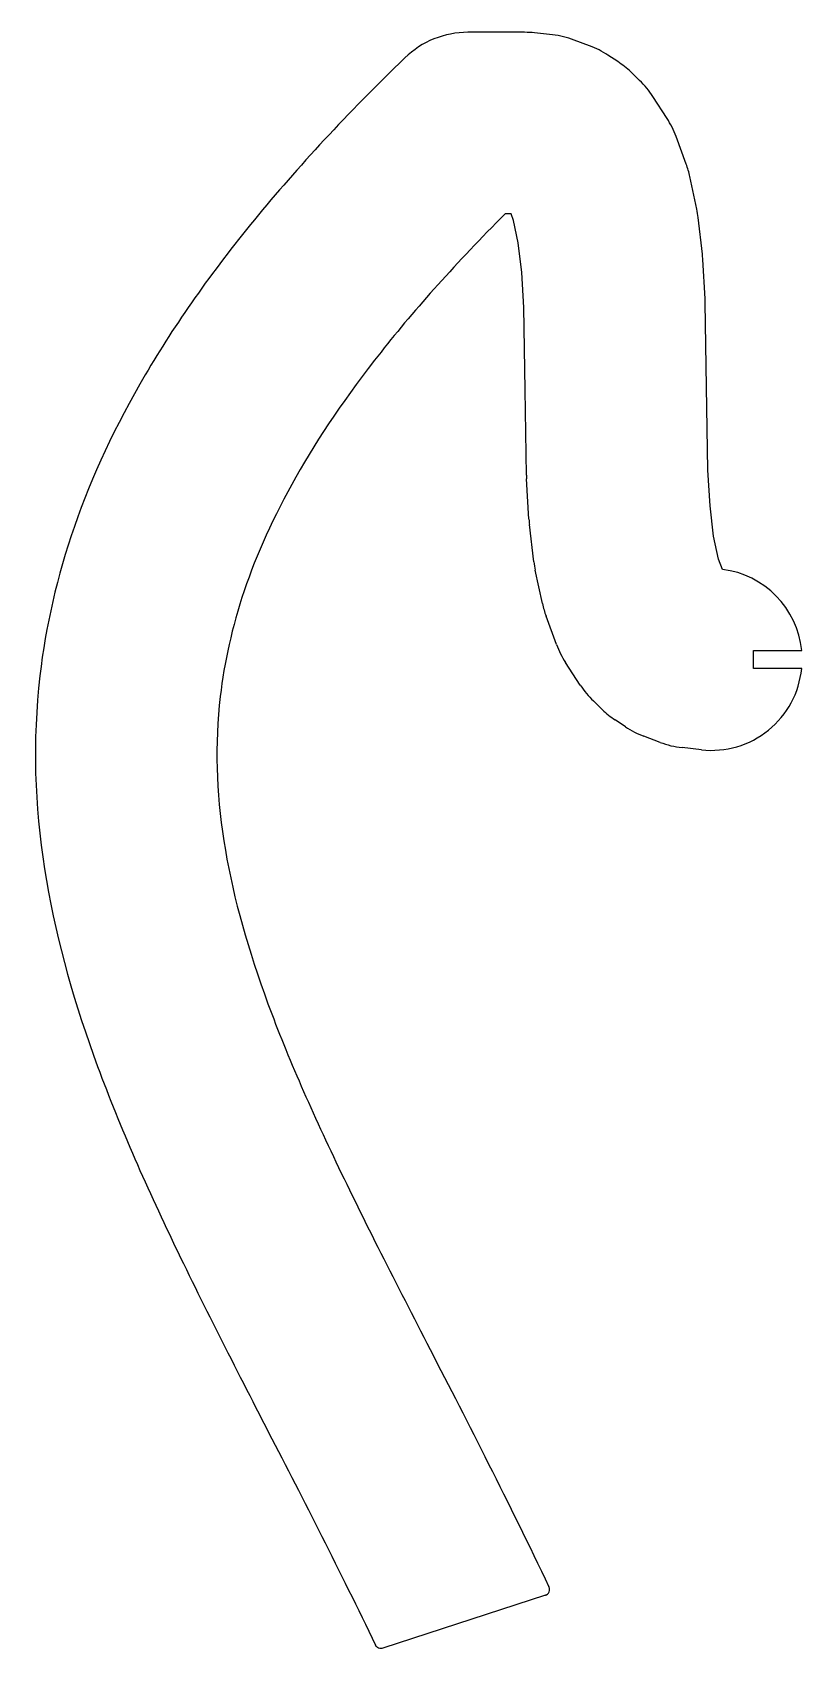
# Model space of a CAD drawing. Header units: millimetres. Extents: x -156 to -29, y -158 to 109.
import ezdxf

# ---------------------------------------------------------------- set-up
doc = ezdxf.new("R2010")
doc.units = ezdxf.units.MM
doc.layers.add('Shape2DView037', color=7, linetype='CONTINUOUS')

msp = doc.modelspace()

# ---------------------------------------------------------------- linework, layer by layer
at = {"layer": 'Shape2DView037'}
for p, q in [((-74.8668, 108.636), (-84.222, 108.636)), ((-70.258, 108.219), (-73.2238, 108.545)), ((-64.117, 106.416), (-66.6629, 107.365)), ((-59.4428, 103.791), (-61.0942, 104.88)), ((-55.8593, 100.691), (-57.3068, 102.083)), ((-51.3269, 94.4196), (-53.6647, 98.0306)), ((-48.1555, 86.8665), (-49.8411, 91.4474)), ((-46.4165, 79.4043), (-47.5584, 84.7952)), ((-77.0934, 78.6357), (-78.0864, 78.6357)), ((-76.6833, 77.5212), (-77.0934, 78.6357)), ((-75.9088, 73.8647), (-76.6833, 77.5212)), ((-45.4856, 71.9983), (-46.1926, 78.0396)), ((-75.333, 68.9451), (-75.9088, 73.8647)), ((-45.0284, 64.596), (-45.4093, 71.1279)), ((-74.9961, 63.168), (-75.333, 68.9451)), ((-74.7827, 49.5902), (-74.9961, 63.168)), ((-44.7864, 50.0632), (-45.0048, 63.9584)), ((-74.5582, 35.4899), (-74.7826, 49.5871)), ((-44.5671, 36.2913), (-44.7864, 50.0632)), ((-74.1403, 28.1899), (-74.5339, 34.843)), ((-44.2188, 30.4024), (-44.5671, 36.2913)), ((-43.6216, 25.3639), (-44.2188, 30.4024)), ((-73.3311, 21.1412), (-74.0623, 27.3103)), ((-42.8128, 21.584), (-43.6216, 25.3639)), ((-42.185, 19.8898), (-42.8128, 21.584)), ((-71.9222, 14.2481), (-73.1033, 19.7679)), ((-69.5758, 7.46915), (-71.3195, 12.1745)), ((-37.0231, 6.5), (-29.0752, 6.5)), ((-37.0231, 3.5), (-37.0231, 6.5)), ((-65.673, 0.78793), (-68.0917, 4.51353)), ((-29.0752, 3.5), (-37.0231, 3.5)), ((-62.0047, -3.28706), (-63.5024, -1.84331)), ((-58.1949, -6.11299), (-59.9035, -4.97614)), ((-52.4631, -8.68341), (-55.176, -7.66088)), ((-45.6573, -9.90817), (-48.83, -9.55547)), ((-71.4337, -149.6), (-98.286, -158.358))]:
    msp.add_line(p, q, dxfattribs=at)
for centre, start_param, end_param in [((-84.222, 93.6357), 3.14159, 3.90986), ((-74.8668, 93.6357), 3.03184, 3.14159), ((-71.901, 93.3089), 2.78487, 3.03184), ((-69.3551, 92.3601), 2.55836, 2.78487), ((-67.7037, 91.2705), 2.37577, 2.55836), ((-66.2562, 89.8786), 2.14535, 2.37577), ((-63.9184, 86.2676), 1.92337, 2.14535), ((-62.2328, 81.6868), 1.77953, 1.92337), ((-61.0909, 76.2959), 1.6873, 1.77953), ((-60.3839, 70.2546), 1.62905, 1.6873), ((-60.0029, 63.7227), 1.58651, 1.62905), ((-59.7845, 49.8259), 4.7281, 4.72831), ((-59.5601, 35.7287), 4.72831, 4.77148), ((-59.1665, 29.0757), 4.77148, 4.83035), ((-58.4354, 22.9066), 4.83035, 4.92319), ((-44, 5), 1.67096, 3.02029), ((-57.2542, 17.3867), 4.92319, 5.06728), ((-55.5106, 12.6814), 5.06728, 5.28821), ((-44, 5), 6.17247, 1.47063), ((-53.0918, 8.95582), 5.28821, 5.51611), ((-51.5942, 7.51207), 5.51611, 5.69608), ((-49.8856, 6.37522), 5.69608, 5.92274), ((-47.1727, 5.35269), 5.92274, 6.17247)]:
    msp.add_ellipse(centre, major_axis=(0, -15), ratio=1, start_param=start_param, end_param=end_param, dxfattribs=at)
for points, knots in [([(-94.6454, 104.422), (-104.137, 95.2503), (-112.388, 86.3703), (-119.508, 77.6767), (-126.628, 68.9835), (-132.618, 60.4742), (-137.558, 52.0529), (-142.497, 43.6337), (-146.384, 35.2982), (-149.266, 27.0075), (-152.149, 18.7193), (-154.022, 10.4781), (-154.965, 2.32361)], [0, 0, 0, 0, 0.0655217, 0.0655217, 0.0655217, 0.131043, 0.131043, 0.131043, 0.196565, 0.196565, 0.196565, 0.262087, 0.262087, 0.262087, 0.262087]), ([(-94.6454, 104.422), (-104.137, 95.2503), (-112.388, 86.3703), (-119.508, 77.6767), (-126.628, 68.9835), (-132.618, 60.4742), (-137.558, 52.0529), (-142.497, 43.6337), (-146.384, 35.2982), (-149.266, 27.0075), (-152.149, 18.7193), (-154.022, 10.4781), (-154.965, 2.32361)], [0, 0, 0, 0, 0.0655217, 0.0655217, 0.0655217, 0.131043, 0.131043, 0.131043, 0.196565, 0.196565, 0.196565, 0.262087, 0.262087, 0.262087, 0.262087]), ([(-78.0864, 78.6357), (-86.0799, 70.6448), (-92.8769, 63.048), (-98.5968, 55.8129), (-104.318, 48.5774), (-108.961, 41.706), (-112.673, 35.1545), (-116.386, 28.6013), (-119.171, 22.3713), (-121.199, 16.3691), (-123.226, 10.3646), (-124.501, 4.58564), (-125.165, -1.12941)], [0.0109404, 0.0109404, 0.0109404, 0.0109404, 0.0737271, 0.0737271, 0.0737271, 0.136514, 0.136514, 0.136514, 0.1993, 0.1993, 0.1993, 0.262087, 0.262087, 0.262087, 0.262087]), ([(-78.0864, 78.6357), (-86.0799, 70.6448), (-92.8769, 63.048), (-98.5968, 55.8129), (-104.318, 48.5774), (-108.961, 41.706), (-112.673, 35.1545), (-116.386, 28.6013), (-119.171, 22.3713), (-121.199, 16.3691), (-123.226, 10.3646), (-124.501, 4.58564), (-125.165, -1.12941)], [0.0109404, 0.0109404, 0.0109404, 0.0109404, 0.0737271, 0.0737271, 0.0737271, 0.136514, 0.136514, 0.136514, 0.1993, 0.1993, 0.1993, 0.262087, 0.262087, 0.262087, 0.262087]), ([(-154.965, 2.32361), (-156.222, -8.49863), (-155.837, -19.1428), (-154.215, -29.5591), (-152.593, -39.9826), (-149.755, -50.1847), (-146.117, -60.339), (-142.476, -70.4956), (-138.033, -80.6162), (-133.111, -90.9345), (-128.187, -101.252), (-122.78, -111.769), (-117.164, -122.699)], [0.262087, 0.262087, 0.262087, 0.262087, 0.349023, 0.349023, 0.349023, 0.435959, 0.435959, 0.435959, 0.522896, 0.522896, 0.522896, 0.609832, 0.609832, 0.609832, 0.609832]), ([(-154.965, 2.32361), (-156.222, -8.49863), (-155.837, -19.1428), (-154.215, -29.5591), (-152.593, -39.9826), (-149.755, -50.1847), (-146.117, -60.339), (-142.476, -70.4956), (-138.033, -80.6162), (-133.111, -90.9345), (-128.187, -101.252), (-122.78, -111.769), (-117.164, -122.699)], [0.262087, 0.262087, 0.262087, 0.262087, 0.349023, 0.349023, 0.349023, 0.435959, 0.435959, 0.435959, 0.522896, 0.522896, 0.522896, 0.609832, 0.609832, 0.609832, 0.609832]), ([(-125.165, -1.12941), (-126.078, -9.03994), (-125.827, -16.8526), (-124.571, -24.9505), (-123.314, -33.0412), (-121.033, -41.4106), (-117.875, -50.2186), (-114.721, -59.0241), (-110.693, -68.2565), (-106.036, -78.015), (-101.38, -87.7742), (-96.0977, -98.0581), (-90.481, -108.987)], [0.262087, 0.262087, 0.262087, 0.262087, 0.349023, 0.349023, 0.349023, 0.435959, 0.435959, 0.435959, 0.522896, 0.522896, 0.522896, 0.609832, 0.609832, 0.609832, 0.609832]), ([(-71.4337, -149.6), (-71.1885, -149.524), (-70.9404, -149.321), (-70.8248, -149.044), (-70.7037, -148.77), (-70.7271, -148.449), (-70.841, -148.219)], [0, 0, 0, 0, 0.5, 0.5, 0.5, 1, 1, 1, 1]), ([(-98.286, -158.358), (-98.4967, -158.429), (-98.7594, -158.427), (-98.9884, -158.328), (-99.2186, -158.231), (-99.4021, -158.043), (-99.4968, -157.842)], [0, 0, 0, 0, 0.5, 0.5, 0.5, 1, 1, 1, 1]), ([(-98.5582, -158.407), (-98.7046, -158.413), (-98.848, -158.386), (-98.9884, -158.328), (-99.2186, -158.231), (-99.4021, -158.043), (-99.4968, -157.842)], [0.2, 0.2, 0.2, 0.2, 0.5, 0.5, 0.5, 0.999993, 0.999993, 0.999993, 0.999993])]:
    msp.add_open_spline(points, degree=3, knots=knots, dxfattribs=at)
for points, degree in [([(-90.481, -108.987), (-84.2085, -121.193), (-77.5197, -134.205), (-70.841, -148.219)], 3), ([(-117.164, -122.699), (-111.402, -133.911), (-105.419, -145.556), (-99.4968, -157.842)], 3), ([(-117.164, -122.699), (-111.402, -133.911), (-105.419, -145.556), (-99.4968, -157.842)], 3), ([(-71.4337, -149.6), (-71.2846, -149.553), (-71.1467, -149.452)], 2)]:
    msp.add_open_spline(points, degree=degree, dxfattribs=at)

doc.saveas('drawing.dxf')
